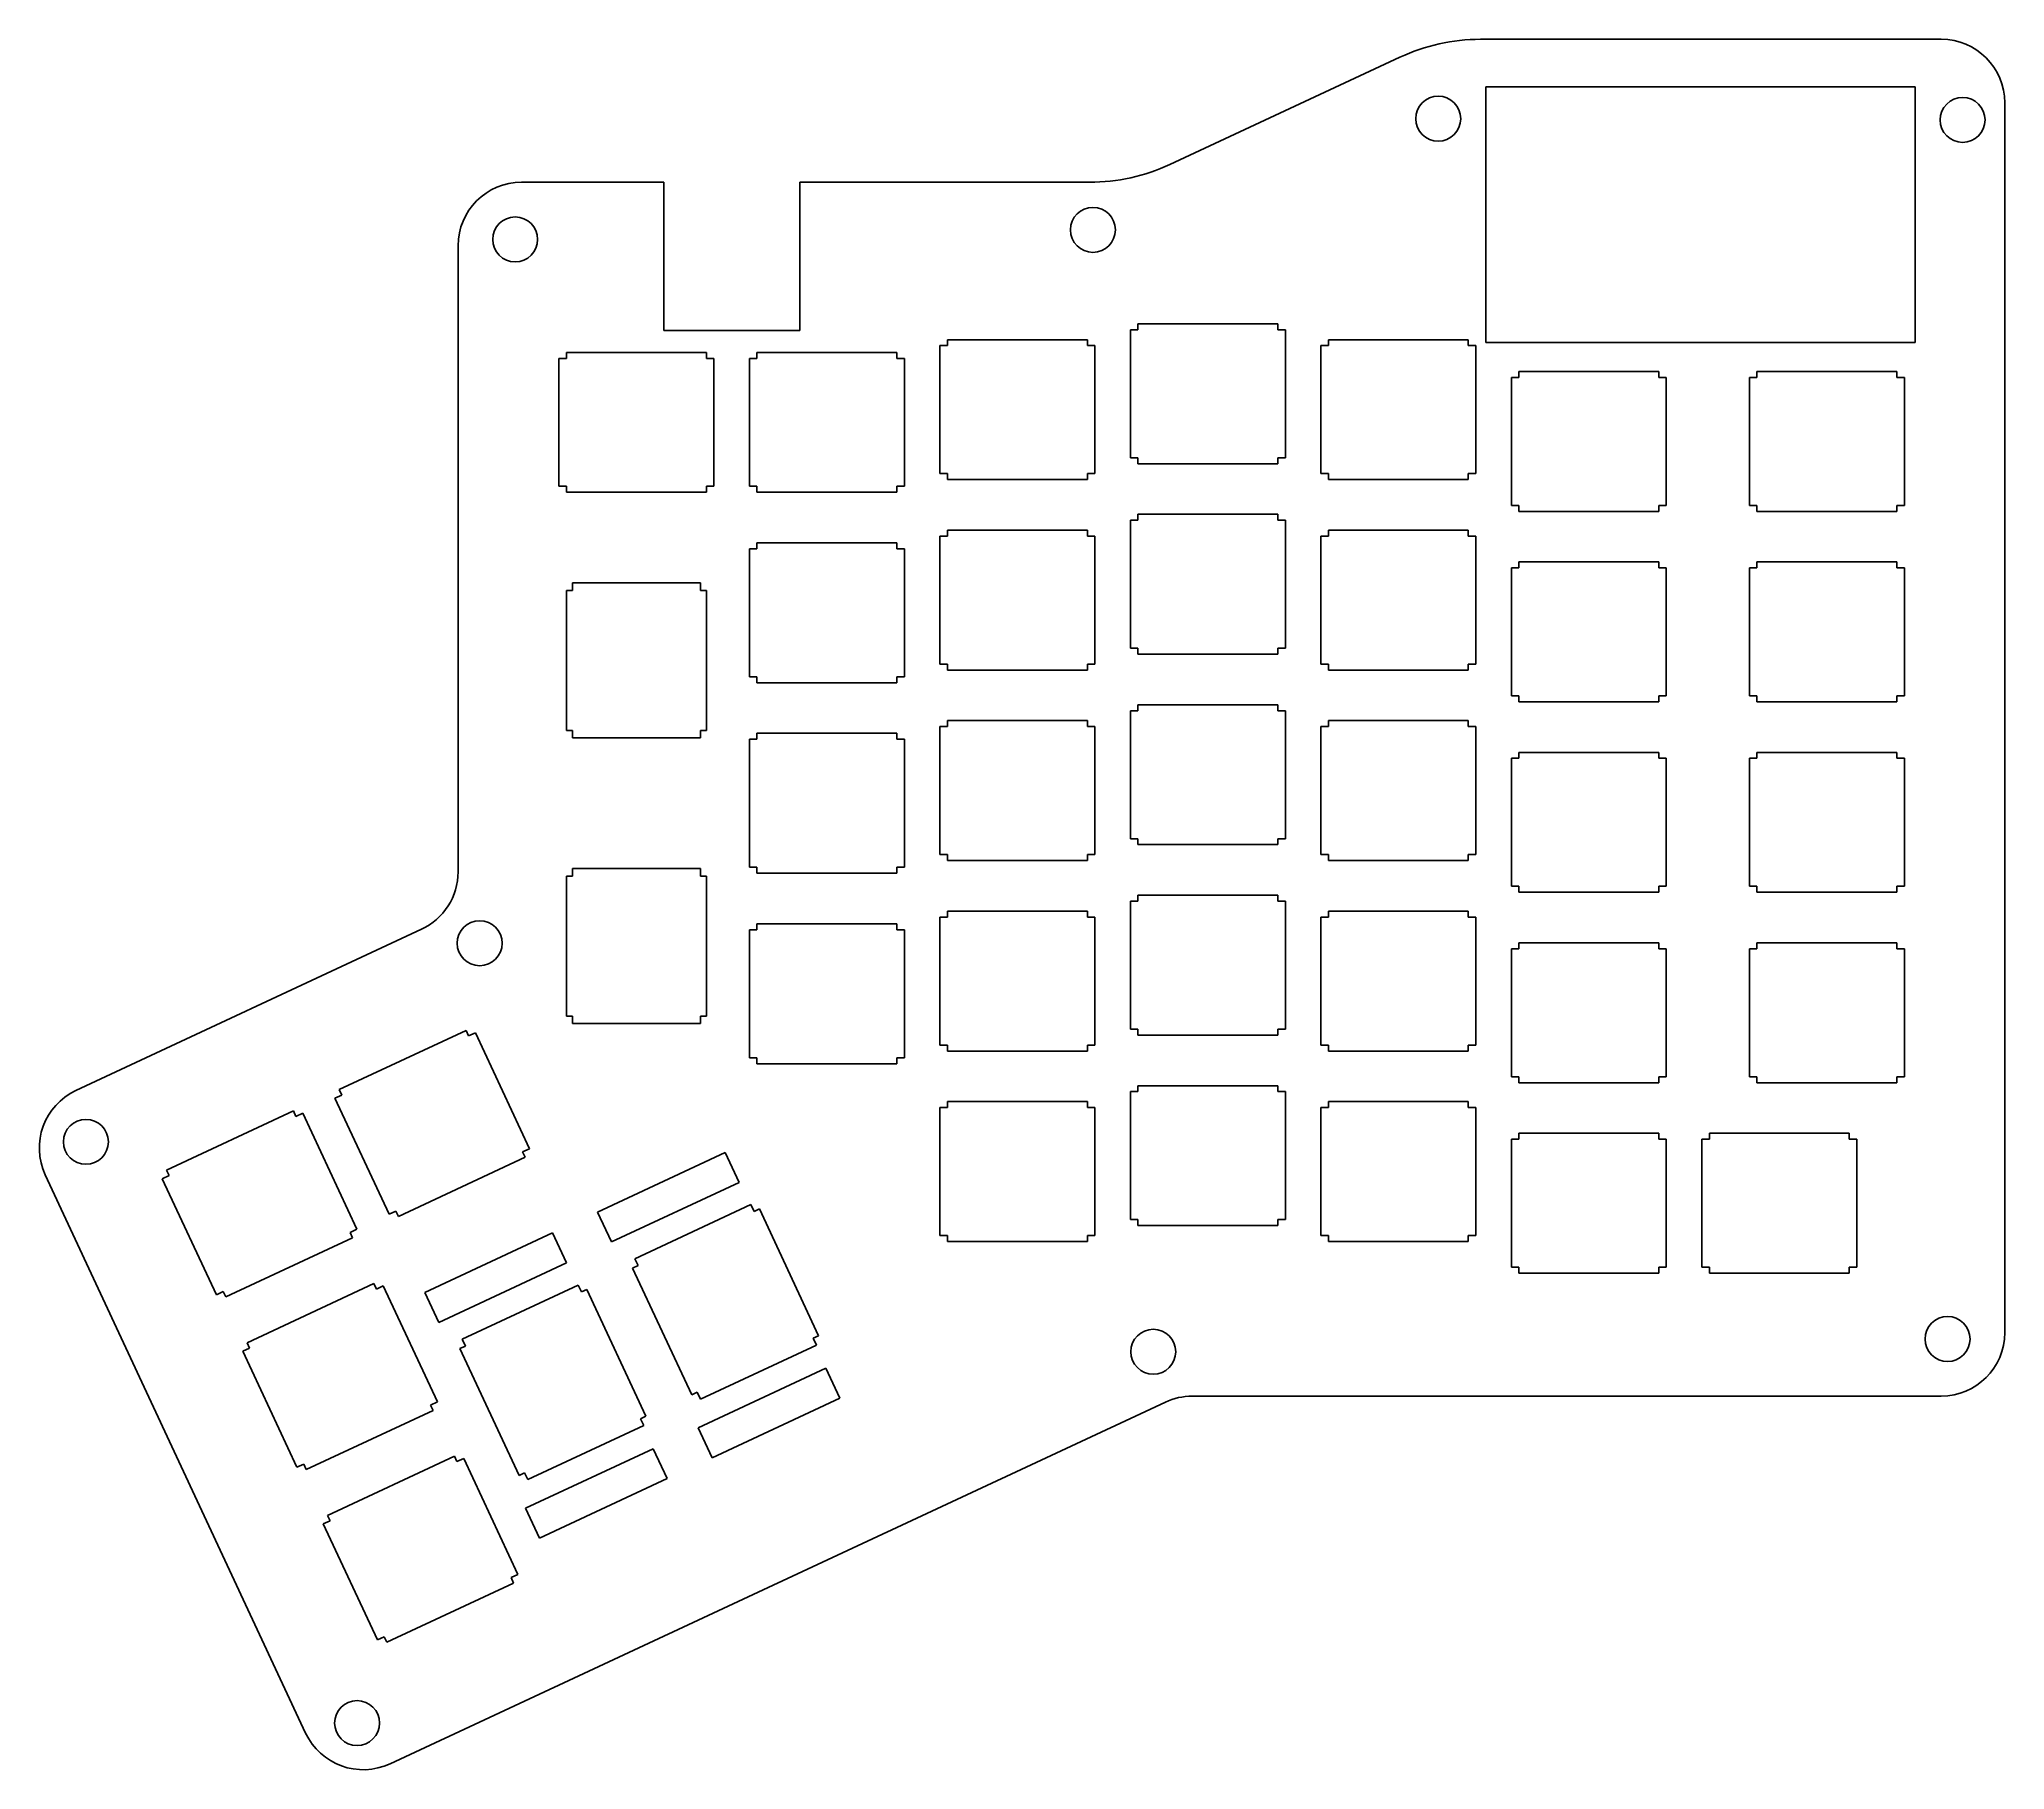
# Model space of a CAD drawing. Extents: x 4.15 to 11.89, y 2.54 to 9.36.
import ezdxf

# ---------------------------------------------------------------- set-up
doc = ezdxf.new("R2010")
doc.units = 0
doc.linetypes.add('SLD-SOLID', pattern=[0])
doc.layers.get('0').update_dxf_attribs({"linetype": 'CONTINUOUS'})

msp = doc.modelspace()

# ---------------------------------------------------------------- linework, layer by layer
at = {"color": 7, "linetype": 'SLD-SOLID'}
for p, q in [((9.511, 9.288), (8.6054, 8.8657)), ((11.6423, 9.3582), (9.8279, 9.3582)), ((11.5391, 9.1707), (9.8492, 9.1707)), ((9.8492, 9.1707), (9.8492, 8.1641)), ((11.5391, 8.1641), (11.5391, 9.1707)), ((11.8923, 4.2654), (11.8923, 9.1082)), ((6.6119, 8.7954), (6.0522, 8.7954)), ((6.6119, 8.2122), (6.6119, 8.7954)), ((7.1476, 8.7954), (7.1476, 8.2122)), ((8.2885, 8.7954), (7.1476, 8.7954)), ((5.8022, 8.5454), (5.8022, 6.0802)), ((7.1476, 8.2122), (6.6119, 8.2122)), ((8.4793, 8.2145), (8.4497, 8.2145)), ((8.4497, 8.2145), (8.4497, 7.7106)), ((9.0303, 8.238), (8.4793, 8.238)), ((8.4793, 8.238), (8.4793, 8.2145)), ((9.0303, 8.2145), (9.0303, 8.238)), ((9.0599, 8.2145), (9.0303, 8.2145)), ((9.0599, 7.7106), (9.0599, 8.2145)), ((7.7293, 8.1519), (7.6997, 8.1519)), ((7.6997, 8.1519), (7.6997, 7.648)), ((8.2803, 8.1754), (7.7293, 8.1754)), ((7.7293, 8.1754), (7.7293, 8.1519)), ((8.2803, 8.1519), (8.2803, 8.1754)), ((8.3099, 8.1519), (8.2803, 8.1519)), ((8.3099, 7.648), (8.3099, 8.1519)), ((9.2293, 8.152), (9.1997, 8.152)), ((9.1997, 8.152), (9.1997, 7.6481)), ((9.7803, 8.1755), (9.2293, 8.1755)), ((9.2293, 8.1755), (9.2293, 8.152)), ((9.7803, 8.152), (9.7803, 8.1755)), ((9.8099, 8.152), (9.7803, 8.152)), ((9.8099, 7.6481), (9.8099, 8.152)), ((9.8492, 8.1641), (11.5391, 8.1641)), ((6.2293, 8.1019), (6.1997, 8.1019)), ((6.1997, 8.1019), (6.1997, 7.598)), ((6.7803, 8.1254), (6.2293, 8.1254)), ((6.2293, 8.1254), (6.2293, 8.1019)), ((6.7803, 8.1019), (6.7803, 8.1254)), ((6.8099, 8.1019), (6.7803, 8.1019)), ((6.8099, 7.598), (6.8099, 8.1019)), ((6.9793, 8.1019), (6.9497, 8.1019)), ((6.9497, 8.1019), (6.9497, 7.598)), ((7.5303, 8.1254), (6.9793, 8.1254)), ((6.9793, 8.1254), (6.9793, 8.1019)), ((7.5303, 8.1019), (7.5303, 8.1254)), ((7.5599, 8.1019), (7.5303, 8.1019)), ((7.5599, 7.598), (7.5599, 8.1019)), ((10.5303, 8.0505), (9.9793, 8.0505)), ((9.9793, 8.0505), (9.9793, 8.027)), ((10.5303, 8.027), (10.5303, 8.0505)), ((11.4678, 8.0505), (10.9168, 8.0505)), ((10.9168, 8.0505), (10.9168, 8.027)), ((11.4678, 8.027), (11.4678, 8.0505)), ((9.9793, 8.027), (9.9497, 8.027)), ((9.9497, 8.027), (9.9497, 7.5231)), ((10.5599, 8.027), (10.5303, 8.027)), ((10.5599, 7.5231), (10.5599, 8.027)), ((10.9168, 8.027), (10.8872, 8.027)), ((10.8872, 8.027), (10.8872, 7.5231)), ((11.4974, 8.027), (11.4678, 8.027)), ((11.4974, 7.5231), (11.4974, 8.027)), ((8.4497, 7.7106), (8.4793, 7.7106)), ((8.4793, 7.7106), (8.4793, 7.687)), ((8.4793, 7.687), (9.0303, 7.687)), ((9.0303, 7.7106), (9.0599, 7.7106)), ((9.0303, 7.687), (9.0303, 7.7106)), ((6.1997, 7.598), (6.2293, 7.598)), ((6.2293, 7.598), (6.2293, 7.5744)), ((6.7803, 7.598), (6.8099, 7.598)), ((6.7803, 7.5744), (6.7803, 7.598)), ((6.9497, 7.598), (6.9793, 7.598)), ((6.9793, 7.598), (6.9793, 7.5744)), ((7.5303, 7.598), (7.5599, 7.598)), ((7.5303, 7.5744), (7.5303, 7.598)), ((7.6997, 7.648), (7.7293, 7.648)), ((7.7293, 7.648), (7.7293, 7.6244)), ((7.7293, 7.6244), (8.2803, 7.6244)), ((8.2803, 7.648), (8.3099, 7.648)), ((8.2803, 7.6244), (8.2803, 7.648)), ((9.1997, 7.6481), (9.2293, 7.6481)), ((9.2293, 7.6481), (9.2293, 7.6245)), ((9.2293, 7.6245), (9.7803, 7.6245)), ((9.7803, 7.6481), (9.8099, 7.6481)), ((9.7803, 7.6245), (9.7803, 7.6481)), ((6.2293, 7.5744), (6.7803, 7.5744)), ((6.9793, 7.5744), (7.5303, 7.5744)), ((9.9497, 7.5231), (9.9793, 7.5231)), ((9.9793, 7.5231), (9.9793, 7.4995)), ((10.5303, 7.5231), (10.5599, 7.5231)), ((10.5303, 7.4995), (10.5303, 7.5231)), ((10.8872, 7.5231), (10.9168, 7.5231)), ((10.9168, 7.5231), (10.9168, 7.4995)), ((11.4678, 7.5231), (11.4974, 7.5231)), ((11.4678, 7.4995), (11.4678, 7.5231)), ((8.4793, 7.4645), (8.4497, 7.4645)), ((8.4497, 7.4645), (8.4497, 6.9606)), ((9.0303, 7.488), (8.4793, 7.488)), ((8.4793, 7.488), (8.4793, 7.4645)), ((9.0303, 7.4645), (9.0303, 7.488)), ((9.0599, 7.4645), (9.0303, 7.4645)), ((9.0599, 6.9606), (9.0599, 7.4645)), ((9.9793, 7.4995), (10.5303, 7.4995)), ((10.9168, 7.4995), (11.4678, 7.4995)), ((7.5303, 7.3754), (6.9793, 7.3754)), ((6.9793, 7.3754), (6.9793, 7.3519)), ((7.5303, 7.3519), (7.5303, 7.3754)), ((7.7293, 7.4019), (7.6997, 7.4019)), ((7.6997, 7.4019), (7.6997, 6.898)), ((8.2803, 7.4254), (7.7293, 7.4254)), ((7.7293, 7.4254), (7.7293, 7.4019)), ((8.2803, 7.4019), (8.2803, 7.4254)), ((8.3099, 7.4019), (8.2803, 7.4019)), ((8.3099, 6.898), (8.3099, 7.4019)), ((9.2293, 7.402), (9.1997, 7.402)), ((9.1997, 7.402), (9.1997, 6.8981)), ((9.7803, 7.4255), (9.2293, 7.4255)), ((9.2293, 7.4255), (9.2293, 7.402)), ((9.7803, 7.402), (9.7803, 7.4255)), ((9.8099, 7.402), (9.7803, 7.402)), ((9.8099, 6.8981), (9.8099, 7.402)), ((6.9793, 7.3519), (6.9497, 7.3519)), ((6.9497, 7.3519), (6.9497, 6.848)), ((7.5599, 7.3519), (7.5303, 7.3519)), ((7.5599, 6.848), (7.5599, 7.3519)), ((9.9793, 7.277), (9.9497, 7.277)), ((9.9497, 7.277), (9.9497, 6.7731)), ((10.5303, 7.3005), (9.9793, 7.3005)), ((9.9793, 7.3005), (9.9793, 7.277)), ((10.5303, 7.277), (10.5303, 7.3005)), ((10.5599, 7.277), (10.5303, 7.277)), ((10.5599, 6.7731), (10.5599, 7.277)), ((10.9168, 7.277), (10.8872, 7.277)), ((10.8872, 7.277), (10.8872, 6.7731)), ((11.4678, 7.3005), (10.9168, 7.3005)), ((10.9168, 7.3005), (10.9168, 7.277)), ((11.4678, 7.277), (11.4678, 7.3005)), ((11.4974, 7.277), (11.4678, 7.277)), ((11.4974, 6.7731), (11.4974, 7.277)), ((6.7567, 7.2176), (6.2528, 7.2176)), ((6.2528, 7.2176), (6.2528, 7.1879)), ((6.7567, 7.1879), (6.7567, 7.2176)), ((6.2528, 7.1879), (6.2293, 7.1879)), ((6.2293, 7.1879), (6.2293, 6.6369)), ((6.7803, 7.1879), (6.7567, 7.1879)), ((6.7803, 6.6369), (6.7803, 7.1879)), ((7.6997, 6.898), (7.7293, 6.898)), ((7.7293, 6.898), (7.7293, 6.8744)), ((8.2803, 6.898), (8.3099, 6.898)), ((8.2803, 6.8744), (8.2803, 6.898)), ((8.4497, 6.9606), (8.4793, 6.9606)), ((8.4793, 6.9606), (8.4793, 6.937)), ((8.4793, 6.937), (9.0303, 6.937)), ((9.0303, 6.9606), (9.0599, 6.9606)), ((9.0303, 6.937), (9.0303, 6.9606)), ((9.1997, 6.8981), (9.2293, 6.8981)), ((9.2293, 6.8981), (9.2293, 6.8745)), ((9.7803, 6.8981), (9.8099, 6.8981)), ((9.7803, 6.8745), (9.7803, 6.8981)), ((6.9497, 6.848), (6.9793, 6.848)), ((6.9793, 6.848), (6.9793, 6.8244)), ((6.9793, 6.8244), (7.5303, 6.8244)), ((7.5303, 6.848), (7.5599, 6.848)), ((7.5303, 6.8244), (7.5303, 6.848)), ((7.7293, 6.8744), (8.2803, 6.8744)), ((9.2293, 6.8745), (9.7803, 6.8745)), ((9.0303, 6.738), (8.4793, 6.738)), ((8.4793, 6.738), (8.4793, 6.7145)), ((9.0303, 6.7145), (9.0303, 6.738)), ((9.9497, 6.7731), (9.9793, 6.7731)), ((9.9793, 6.7731), (9.9793, 6.7495)), ((9.9793, 6.7495), (10.5303, 6.7495)), ((10.5303, 6.7731), (10.5599, 6.7731)), ((10.5303, 6.7495), (10.5303, 6.7731)), ((10.8872, 6.7731), (10.9168, 6.7731)), ((10.9168, 6.7731), (10.9168, 6.7495)), ((10.9168, 6.7495), (11.4678, 6.7495)), ((11.4678, 6.7731), (11.4974, 6.7731)), ((11.4678, 6.7495), (11.4678, 6.7731)), ((8.2803, 6.6754), (7.7293, 6.6754)), ((7.7293, 6.6754), (7.7293, 6.6519)), ((8.2803, 6.6519), (8.2803, 6.6754)), ((8.4793, 6.7145), (8.4497, 6.7145)), ((8.4497, 6.7145), (8.4497, 6.2106)), ((9.0599, 6.7145), (9.0303, 6.7145)), ((9.0599, 6.2106), (9.0599, 6.7145)), ((9.7803, 6.6755), (9.2293, 6.6755)), ((9.2293, 6.6755), (9.2293, 6.652)), ((9.7803, 6.652), (9.7803, 6.6755)), ((6.2293, 6.6369), (6.2528, 6.6369)), ((6.2528, 6.6369), (6.2528, 6.6073)), ((6.2528, 6.6073), (6.7567, 6.6073)), ((6.7567, 6.6073), (6.7567, 6.6369)), ((6.7567, 6.6369), (6.7803, 6.6369)), ((6.9793, 6.6019), (6.9497, 6.6019)), ((6.9497, 6.6019), (6.9497, 6.098)), ((7.5303, 6.6254), (6.9793, 6.6254)), ((6.9793, 6.6254), (6.9793, 6.6019)), ((7.5303, 6.6019), (7.5303, 6.6254)), ((7.5599, 6.6019), (7.5303, 6.6019)), ((7.5599, 6.098), (7.5599, 6.6019)), ((7.7293, 6.6519), (7.6997, 6.6519)), ((7.6997, 6.6519), (7.6997, 6.148)), ((8.3099, 6.6519), (8.2803, 6.6519)), ((8.3099, 6.148), (8.3099, 6.6519)), ((9.2293, 6.652), (9.1997, 6.652)), ((9.1997, 6.652), (9.1997, 6.1481)), ((9.8099, 6.652), (9.7803, 6.652)), ((9.8099, 6.1481), (9.8099, 6.652)), ((9.9793, 6.527), (9.9497, 6.527)), ((9.9497, 6.527), (9.9497, 6.0231)), ((10.5303, 6.5505), (9.9793, 6.5505)), ((9.9793, 6.5505), (9.9793, 6.527)), ((10.5303, 6.527), (10.5303, 6.5505)), ((10.5599, 6.527), (10.5303, 6.527)), ((10.5599, 6.0231), (10.5599, 6.527)), ((10.9168, 6.527), (10.8872, 6.527)), ((10.8872, 6.527), (10.8872, 6.0231)), ((11.4678, 6.5505), (10.9168, 6.5505)), ((10.9168, 6.5505), (10.9168, 6.527)), ((11.4678, 6.527), (11.4678, 6.5505)), ((11.4974, 6.527), (11.4678, 6.527)), ((11.4974, 6.0231), (11.4974, 6.527)), ((8.4497, 6.2106), (8.4793, 6.2106)), ((8.4793, 6.2106), (8.4793, 6.187)), ((9.0303, 6.2106), (9.0599, 6.2106)), ((9.0303, 6.187), (9.0303, 6.2106)), ((7.6997, 6.148), (7.7293, 6.148)), ((7.7293, 6.148), (7.7293, 6.1244)), ((7.7293, 6.1244), (8.2803, 6.1244)), ((8.2803, 6.148), (8.3099, 6.148)), ((8.2803, 6.1244), (8.2803, 6.148)), ((8.4793, 6.187), (9.0303, 6.187)), ((9.1997, 6.1481), (9.2293, 6.1481)), ((9.2293, 6.1481), (9.2293, 6.1245)), ((9.2293, 6.1245), (9.7803, 6.1245)), ((9.7803, 6.1481), (9.8099, 6.1481)), ((9.7803, 6.1245), (9.7803, 6.1481)), ((6.2528, 6.0629), (6.2293, 6.0629)), ((6.2293, 6.0629), (6.2293, 5.5119)), ((6.7567, 6.0926), (6.2528, 6.0926)), ((6.2528, 6.0926), (6.2528, 6.0629)), ((6.7567, 6.0629), (6.7567, 6.0926)), ((6.7803, 6.0629), (6.7567, 6.0629)), ((6.7803, 5.5119), (6.7803, 6.0629)), ((6.9497, 6.098), (6.9793, 6.098)), ((6.9793, 6.098), (6.9793, 6.0744)), ((6.9793, 6.0744), (7.5303, 6.0744)), ((7.5303, 6.098), (7.5599, 6.098)), ((7.5303, 6.0744), (7.5303, 6.098)), ((8.4793, 5.9645), (8.4497, 5.9645)), ((8.4497, 5.9645), (8.4497, 5.4606)), ((9.0303, 5.988), (8.4793, 5.988)), ((8.4793, 5.988), (8.4793, 5.9645)), ((9.0303, 5.9645), (9.0303, 5.988)), ((9.0599, 5.9645), (9.0303, 5.9645)), ((9.0599, 5.4606), (9.0599, 5.9645)), ((9.9497, 6.0231), (9.9793, 6.0231)), ((9.9793, 6.0231), (9.9793, 5.9995)), ((9.9793, 5.9995), (10.5303, 5.9995)), ((10.5303, 6.0231), (10.5599, 6.0231)), ((10.5303, 5.9995), (10.5303, 6.0231)), ((10.8872, 6.0231), (10.9168, 6.0231)), ((10.9168, 6.0231), (10.9168, 5.9995)), ((10.9168, 5.9995), (11.4678, 5.9995)), ((11.4678, 6.0231), (11.4974, 6.0231)), ((11.4678, 5.9995), (11.4678, 6.0231)), ((7.7293, 5.9019), (7.6997, 5.9019)), ((7.6997, 5.9019), (7.6997, 5.398)), ((8.2803, 5.9254), (7.7293, 5.9254)), ((7.7293, 5.9254), (7.7293, 5.9019)), ((8.2803, 5.9019), (8.2803, 5.9254)), ((8.3099, 5.9019), (8.2803, 5.9019)), ((8.3099, 5.398), (8.3099, 5.9019)), ((9.2293, 5.902), (9.1997, 5.902)), ((9.1997, 5.902), (9.1997, 5.3981)), ((9.7803, 5.9255), (9.2293, 5.9255)), ((9.2293, 5.9255), (9.2293, 5.902)), ((9.7803, 5.902), (9.7803, 5.9255)), ((9.8099, 5.902), (9.7803, 5.902)), ((9.8099, 5.3981), (9.8099, 5.902)), ((5.6579, 5.8537), (4.2977, 5.2192)), ((6.9793, 5.8519), (6.9497, 5.8519)), ((6.9497, 5.8519), (6.9497, 5.348)), ((7.5303, 5.8754), (6.9793, 5.8754)), ((6.9793, 5.8754), (6.9793, 5.8519)), ((7.5303, 5.8519), (7.5303, 5.8754)), ((7.5599, 5.8519), (7.5303, 5.8519)), ((7.5599, 5.348), (7.5599, 5.8519)), ((9.9793, 5.777), (9.9497, 5.777)), ((9.9497, 5.777), (9.9497, 5.2731)), ((10.5303, 5.8005), (9.9793, 5.8005)), ((9.9793, 5.8005), (9.9793, 5.777)), ((10.5303, 5.777), (10.5303, 5.8005)), ((10.5599, 5.777), (10.5303, 5.777)), ((10.5599, 5.2731), (10.5599, 5.777)), ((10.9168, 5.777), (10.8872, 5.777)), ((10.8872, 5.777), (10.8872, 5.2731)), ((11.4678, 5.8005), (10.9168, 5.8005)), ((10.9168, 5.8005), (10.9168, 5.777)), ((11.4678, 5.777), (11.4678, 5.8005)), ((11.4974, 5.777), (11.4678, 5.777)), ((11.4974, 5.2731), (11.4974, 5.777)), ((6.2293, 5.5119), (6.2528, 5.5119)), ((6.2528, 5.5119), (6.2528, 5.4823)), ((6.7567, 5.4823), (6.7567, 5.5119)), ((6.7567, 5.5119), (6.7803, 5.5119)), ((5.8337, 5.4553), (5.3343, 5.2224)), ((5.8436, 5.434), (5.8337, 5.4553)), ((5.8705, 5.4465), (5.8436, 5.434)), ((6.0835, 4.9898), (5.8705, 5.4465)), ((6.2528, 5.4823), (6.7567, 5.4823)), ((8.4497, 5.4606), (8.4793, 5.4606)), ((8.4793, 5.4606), (8.4793, 5.437)), ((8.4793, 5.437), (9.0303, 5.437)), ((9.0303, 5.4606), (9.0599, 5.4606)), ((9.0303, 5.437), (9.0303, 5.4606)), ((6.9497, 5.348), (6.9793, 5.348)), ((6.9793, 5.348), (6.9793, 5.3244)), ((7.5303, 5.348), (7.5599, 5.348)), ((7.5303, 5.3244), (7.5303, 5.348)), ((7.6997, 5.398), (7.7293, 5.398)), ((7.7293, 5.398), (7.7293, 5.3744)), ((7.7293, 5.3744), (8.2803, 5.3744)), ((8.2803, 5.398), (8.3099, 5.398)), ((8.2803, 5.3744), (8.2803, 5.398)), ((9.1997, 5.3981), (9.2293, 5.3981)), ((9.2293, 5.3981), (9.2293, 5.3745)), ((9.2293, 5.3745), (9.7803, 5.3745)), ((9.7803, 5.3981), (9.8099, 5.3981)), ((9.7803, 5.3745), (9.7803, 5.3981)), ((6.9793, 5.3244), (7.5303, 5.3244)), ((9.9497, 5.2731), (9.9793, 5.2731)), ((9.9793, 5.2731), (9.9793, 5.2495)), ((10.5303, 5.2731), (10.5599, 5.2731)), ((10.5303, 5.2495), (10.5303, 5.2731)), ((10.8872, 5.2731), (10.9168, 5.2731)), ((10.9168, 5.2731), (10.9168, 5.2495)), ((11.4678, 5.2731), (11.4974, 5.2731)), ((11.4678, 5.2495), (11.4678, 5.2731)), ((5.3443, 5.2011), (5.3174, 5.1886)), ((5.3174, 5.1886), (5.5304, 4.7319)), ((5.3343, 5.2224), (5.3443, 5.2011)), ((8.4793, 5.2145), (8.4497, 5.2145)), ((8.4497, 5.2145), (8.4497, 4.7106)), ((9.0303, 5.238), (8.4793, 5.238)), ((8.4793, 5.238), (8.4793, 5.2145)), ((9.0303, 5.2145), (9.0303, 5.238)), ((9.0599, 5.2145), (9.0303, 5.2145)), ((9.0599, 4.7106), (9.0599, 5.2145)), ((9.9793, 5.2495), (10.5303, 5.2495)), ((10.9168, 5.2495), (11.4678, 5.2495)), ((5.154, 5.1383), (4.6546, 4.9054)), ((5.1639, 5.117), (5.154, 5.1383)), ((5.1908, 5.1295), (5.1639, 5.117)), ((5.4038, 4.6728), (5.1908, 5.1295)), ((7.7293, 5.1519), (7.6997, 5.1519)), ((7.6997, 5.1519), (7.6997, 4.648)), ((8.2803, 5.1754), (7.7293, 5.1754)), ((7.7293, 5.1754), (7.7293, 5.1519)), ((8.2803, 5.1519), (8.2803, 5.1754)), ((8.3099, 5.1519), (8.2803, 5.1519)), ((8.3099, 4.648), (8.3099, 5.1519)), ((9.2293, 5.152), (9.1997, 5.152)), ((9.1997, 5.152), (9.1997, 4.6481)), ((9.7803, 5.1755), (9.2293, 5.1755)), ((9.2293, 5.1755), (9.2293, 5.152)), ((9.7803, 5.152), (9.7803, 5.1755)), ((9.8099, 5.152), (9.7803, 5.152)), ((9.8099, 4.6481), (9.8099, 5.152)), ((10.5303, 5.0505), (9.9793, 5.0505)), ((9.9793, 5.0505), (9.9793, 5.027)), ((10.5303, 5.027), (10.5303, 5.0505)), ((11.2803, 5.0505), (10.7293, 5.0505)), ((10.7293, 5.0505), (10.7293, 5.027)), ((11.2803, 5.027), (11.2803, 5.0505)), ((5.5672, 4.7231), (6.0666, 4.9559)), ((6.0566, 4.9773), (6.0835, 4.9898)), ((6.0666, 4.9559), (6.0566, 4.9773)), ((6.8544, 4.975), (6.3514, 4.7404)), ((6.9093, 4.8572), (6.8544, 4.975)), ((9.9793, 5.027), (9.9497, 5.027)), ((9.9497, 5.027), (9.9497, 4.5231)), ((10.5599, 5.027), (10.5303, 5.027)), ((10.5599, 4.5231), (10.5599, 5.027)), ((10.7293, 5.027), (10.6997, 5.027)), ((10.6997, 5.027), (10.6997, 4.5231)), ((11.3099, 5.027), (11.2803, 5.027)), ((11.3099, 4.5231), (11.3099, 5.027)), ((4.1768, 4.887), (5.2021, 2.6888)), ((4.6646, 4.8841), (4.6377, 4.8716)), ((4.6546, 4.9054), (4.6646, 4.8841)), ((4.6377, 4.8716), (4.8507, 4.4149)), ((6.4063, 4.6226), (6.9093, 4.8572)), ((5.5304, 4.7319), (5.5572, 4.7444)), ((5.5572, 4.7444), (5.5672, 4.7231)), ((6.3514, 4.7404), (6.4063, 4.6226)), ((6.9551, 4.7697), (6.4984, 4.5567)), ((6.9676, 4.7428), (6.9551, 4.7697)), ((6.9889, 4.7528), (6.9676, 4.7428)), ((7.2218, 4.2534), (6.9889, 4.7528)), ((5.3769, 4.6602), (5.4038, 4.6728)), ((5.3869, 4.6389), (5.3769, 4.6602)), ((6.1747, 4.658), (5.6717, 4.4234)), ((6.2296, 4.5401), (6.1747, 4.658)), ((7.6997, 4.648), (7.7293, 4.648)), ((7.7293, 4.648), (7.7293, 4.6244)), ((8.2803, 4.648), (8.3099, 4.648)), ((8.2803, 4.6244), (8.2803, 4.648)), ((8.4497, 4.7106), (8.4793, 4.7106)), ((8.4793, 4.7106), (8.4793, 4.687)), ((8.4793, 4.687), (9.0303, 4.687)), ((9.0303, 4.7106), (9.0599, 4.7106)), ((9.0303, 4.687), (9.0303, 4.7106)), ((9.1997, 4.6481), (9.2293, 4.6481)), ((9.2293, 4.6481), (9.2293, 4.6245)), ((9.7803, 4.6481), (9.8099, 4.6481)), ((9.7803, 4.6245), (9.7803, 4.6481)), ((4.8875, 4.4061), (5.3869, 4.6389)), ((7.7293, 4.6244), (8.2803, 4.6244)), ((9.2293, 4.6245), (9.7803, 4.6245)), ((5.7266, 4.3056), (6.2296, 4.5401)), ((6.5109, 4.5298), (6.4896, 4.5199)), ((6.4896, 4.5199), (6.7224, 4.0205)), ((6.4984, 4.5567), (6.5109, 4.5298)), ((9.9497, 4.5231), (9.9793, 4.5231)), ((9.9793, 4.5231), (9.9793, 4.4995)), ((9.9793, 4.4995), (10.5303, 4.4995)), ((10.5303, 4.5231), (10.5599, 4.5231)), ((10.5303, 4.4995), (10.5303, 4.5231)), ((10.6997, 4.5231), (10.7293, 4.5231)), ((10.7293, 4.5231), (10.7293, 4.4995)), ((10.7293, 4.4995), (11.2803, 4.4995)), ((11.2803, 4.5231), (11.3099, 4.5231)), ((11.2803, 4.4995), (11.2803, 4.5231)), ((4.8507, 4.4149), (4.8775, 4.4274)), ((4.8775, 4.4274), (4.8875, 4.4061)), ((5.471, 4.4586), (4.9716, 4.2257)), ((5.4809, 4.4373), (5.471, 4.4586)), ((5.5078, 4.4498), (5.4809, 4.4373)), ((5.7208, 3.9931), (5.5078, 4.4498)), ((5.6717, 4.4234), (5.7266, 4.3056)), ((6.2754, 4.4526), (5.8187, 4.2397)), ((6.2879, 4.4258), (6.2754, 4.4526)), ((6.3092, 4.4357), (6.2879, 4.4258)), ((6.5421, 3.9364), (6.3092, 4.4357)), ((4.9816, 4.2044), (4.9547, 4.1919)), ((4.9547, 4.1919), (5.1677, 3.7352)), ((4.9716, 4.2257), (4.9816, 4.2044)), ((5.8312, 4.2128), (5.8098, 4.2029)), ((5.8098, 4.2029), (6.0427, 3.7035)), ((5.8187, 4.2397), (5.8312, 4.2128)), ((6.7563, 4.0036), (7.213, 4.2166)), ((7.2005, 4.2434), (7.2218, 4.2534)), ((7.213, 4.2166), (7.2005, 4.2434)), ((7.2506, 4.1253), (6.7476, 3.8908)), ((7.3056, 4.0075), (7.2506, 4.1253)), ((6.7224, 4.0205), (6.7437, 4.0305)), ((6.7437, 4.0305), (6.7563, 4.0036)), ((5.2045, 3.7263), (5.7039, 3.9592)), ((5.5344, 2.5679), (8.5874, 3.992)), ((5.6939, 3.9805), (5.7208, 3.9931)), ((5.7039, 3.9592), (5.6939, 3.9805)), ((6.8026, 3.7729), (7.3056, 4.0075)), ((8.693, 4.0154), (11.6423, 4.0154)), ((6.0766, 3.6866), (6.5333, 3.8996)), ((6.5208, 3.9264), (6.5421, 3.9364)), ((6.5333, 3.8996), (6.5208, 3.9264)), ((6.7476, 3.8908), (6.8026, 3.7729)), ((6.5709, 3.8083), (6.0679, 3.5738)), ((6.6258, 3.6905), (6.5709, 3.8083)), ((5.1677, 3.7352), (5.1945, 3.7477)), ((5.1945, 3.7477), (5.2045, 3.7263)), ((5.788, 3.7789), (5.2886, 3.546)), ((5.798, 3.7576), (5.788, 3.7789)), ((5.8248, 3.7701), (5.798, 3.7576)), ((6.0378, 3.3133), (5.8248, 3.7701)), ((6.0427, 3.7035), (6.064, 3.7135)), ((6.064, 3.7135), (6.0766, 3.6866)), ((6.1228, 3.4559), (6.6258, 3.6905)), ((6.0679, 3.5738), (6.1228, 3.4559)), ((5.2986, 3.5247), (5.2717, 3.5122)), ((5.2717, 3.5122), (5.4847, 3.0555)), ((5.2886, 3.546), (5.2986, 3.5247)), ((5.5215, 3.0466), (6.0209, 3.2795)), ((6.0109, 3.3008), (6.0378, 3.3133)), ((6.0209, 3.2795), (6.0109, 3.3008)), ((5.4847, 3.0555), (5.5116, 3.068)), ((5.5116, 3.068), (5.5215, 3.0466))]:
    msp.add_line(p, q, dxfattribs=at)
for centre in [(9.6617, 9.0457), (11.7266, 9.0407), (8.3022, 8.6079), (6.0272, 8.5704), (5.8874, 5.799), (4.3369, 5.0168), (8.5397, 4.1904), (11.6673, 4.2404), (5.4045, 2.7281)]:
    msp.add_circle(centre, 0.0885, dxfattribs=at)
for centre, radius, start, end in [((9.8279, 8.6082), 0.75, 90, 115), ((11.6423, 9.1082), 0.25, 0, 90), ((8.2885, 9.5454), 0.75, 270, 295), ((6.0522, 8.5454), 0.25, 90, 180), ((5.5522, 6.0802), 0.25, 295.00635, 0), ((4.4034, 4.9926), 0.25, 115.00635, 205.00635), ((11.6423, 4.2654), 0.25, 270, 0), ((8.693, 3.7654), 0.25, 90, 115.00635), ((5.4287, 2.7945), 0.25, 205.00635, 295.00635)]:
    msp.add_arc(centre, radius, start, end, dxfattribs=at)

doc.saveas('drawing.dxf')
